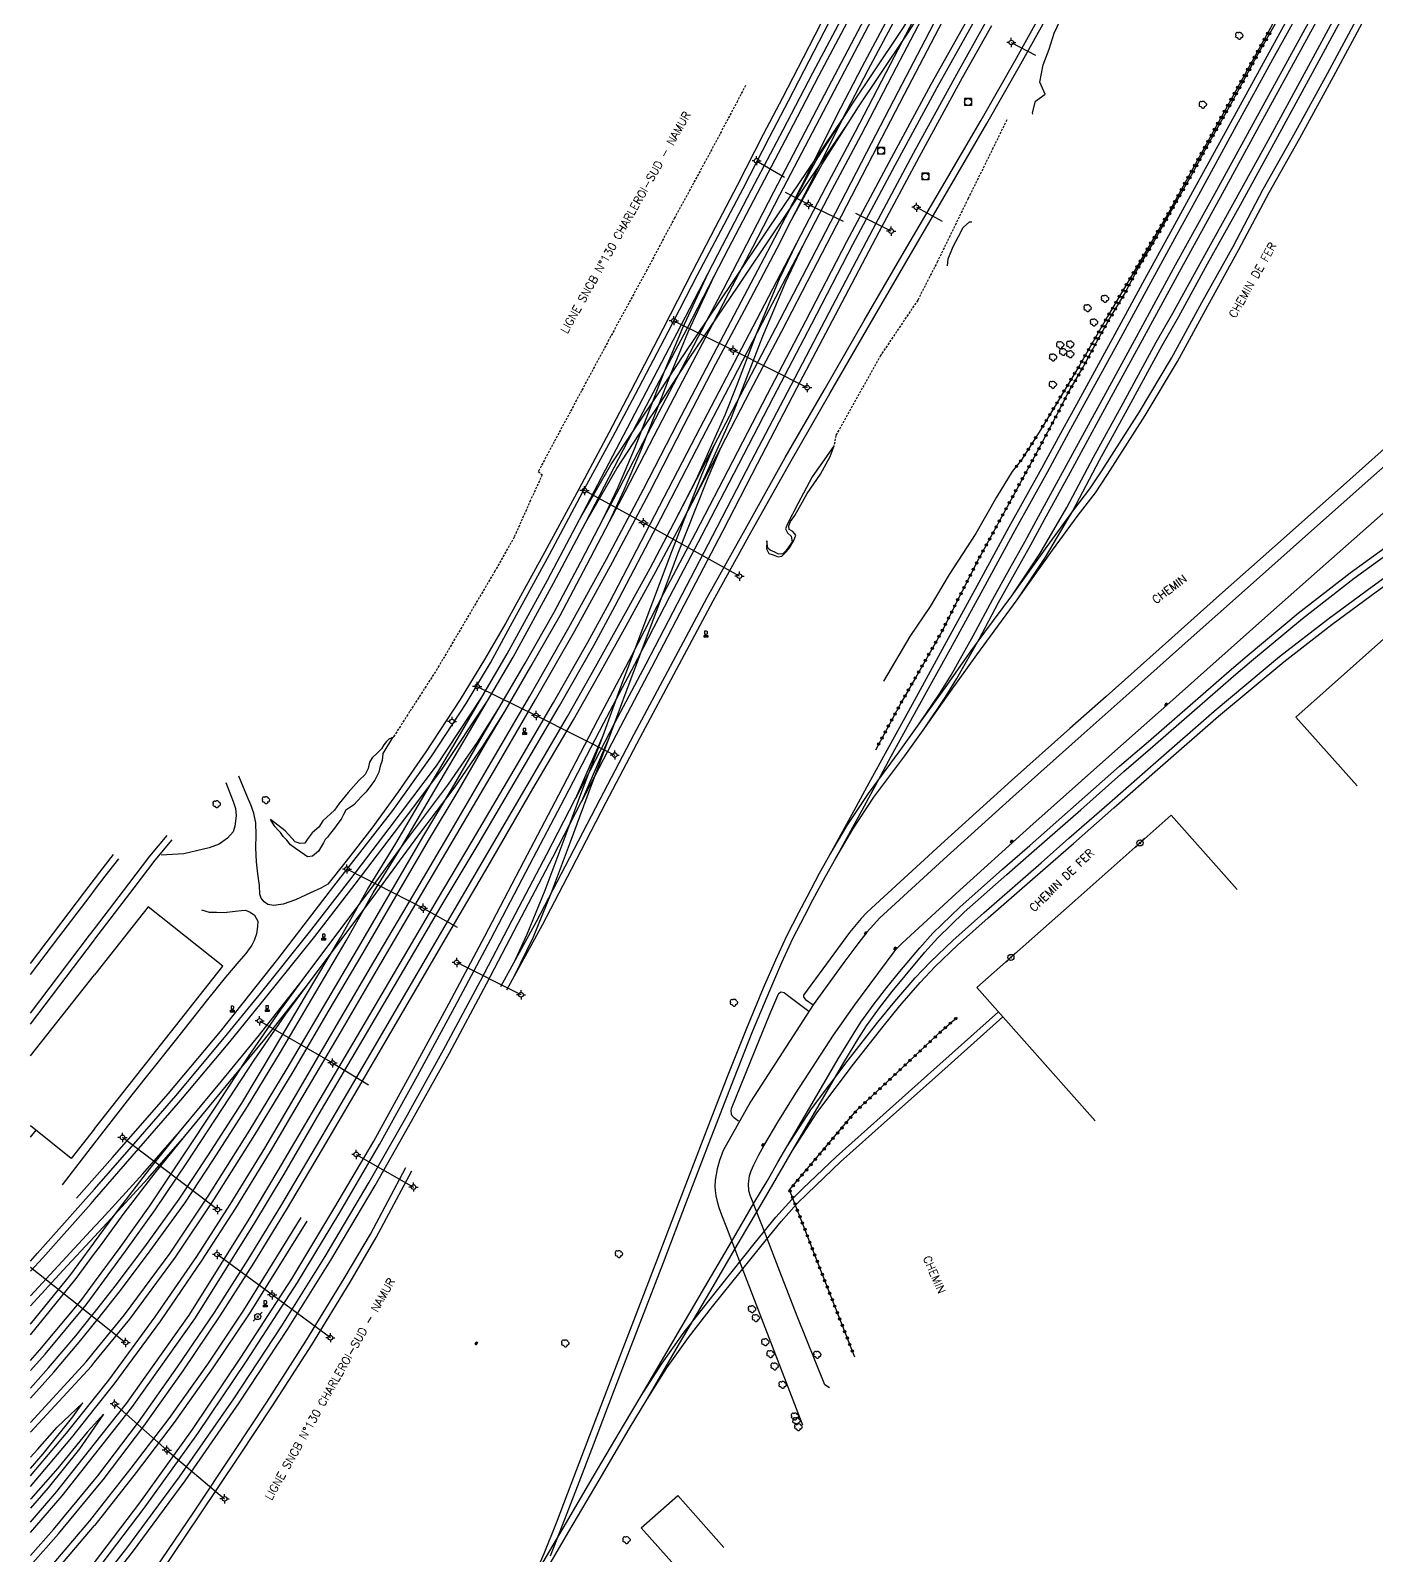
# Model space of a CAD drawing. Header units: millimetres. Extents: x 161000 to 162000, y 122000 to 123000.
# Drawn here: x 161000 to 161294.2, y 122333.6 to 122667.1 of the extents above; entities that cross this region are included whole.
import ezdxf
from ezdxf.enums import TextEntityAlignment as Align

# ---------------------------------------------------------------- set-up
doc = ezdxf.new("R2010")
doc.units = ezdxf.units.MM
doc.linetypes.add('DASHED', pattern=[0.75, 0.5, -0.25])
doc.layers.get('0').update_dxf_attribs({"linetype": 'CONTINUOUS'})
for name, color, linetype in [('W0017', 7, 'CONTINUOUS'), ('W0104', 1, 'CONTINUOUS'), ('W0112', 1, 'DASHED'), ('W0211', 2, 'CONTINUOUS'), ('W0214', 2, 'CONTINUOUS'), ('W0300', 7, 'CONTINUOUS'), ('W0323', 7, 'CONTINUOUS'), ('W0333', 7, 'CONTINUOUS'), ('W0401', 7, 'CONTINUOUS'), ('W0420', 7, 'CONTINUOUS'), ('W0438', 7, 'CONTINUOUS'), ('W0473', 7, 'CONTINUOUS'), ('W0610', 7, 'CONTINUOUS'), ('W0611', 7, 'CONTINUOUS'), ('W0700', 7, 'CONTINUOUS'), ('W0989', 7, 'CONTINUOUS')]:
    doc.layers.add(name, color=color, linetype=linetype)
doc.styles.get("Standard").update_dxf_attribs({"font": 'romans.shx', "width": 0.85})

# ---------------------------------------------------------------- blocks, each defined once
blk = doc.blocks.new('T300')
for p, q in [((-0.8, 0.51), (-0.86, 0.34)), ((-0.86, 0.34), (-0.86, 0.17)), ((-0.86, 0.17), (-0.74, 0.06)), ((-0.69, 0.63), (-0.8, 0.51)), ((-0.8, -0.06), (-0.74, 0.06)), ((-0.74, 0.06), (-0.69, 0.11)), ((-0.57, 0.69), (-0.69, 0.63)), ((-0.46, 0.69), (-0.57, 0.69)), ((-0.29, 0.63), (-0.46, 0.69)), ((-0.29, 0.63), (-0.17, 0.74)), ((-0.23, 0.57), (-0.29, 0.63)), ((-0.17, 0.74), (-0.06, 0.8)), ((-0.06, 0.8), (0.06, 0.8)), ((0.06, 0.8), (0.23, 0.74)), ((0.23, 0.74), (0.34, 0.63)), ((0.34, 0.63), (0.4, 0.51)), ((0.46, 0.46), (0.34, 0.46)), ((0.4, 0.51), (0.4, 0.46)), ((0.57, 0.4), (0.46, 0.46)), ((0.57, 0.4), (0.69, 0.29)), ((0.69, 0.29), (0.74, 0.17)), ((0.74, 0.06), (0.69, -0.17)), ((0.74, 0.17), (0.74, 0.06)), ((-0.8, -0.17), (-0.8, -0.06)), ((-0.8, -0.23), (-0.8, -0.17)), ((-0.74, -0.34), (-0.8, -0.23)), ((-0.69, -0.4), (-0.74, -0.34)), ((-0.51, -0.46), (-0.69, -0.4)), ((-0.4, -0.46), (-0.51, -0.46)), ((-0.4, -0.46), (-0.34, -0.46)), ((-0.34, -0.46), (-0.34, -0.4)), ((-0.34, -0.51), (-0.34, -0.46)), ((-0.29, -0.63), (-0.34, -0.51)), ((-0.17, -0.74), (-0.29, -0.63)), ((-0.06, -0.8), (-0.17, -0.74)), ((0.06, -0.8), (-0.06, -0.8)), ((0.17, -0.74), (0.06, -0.8)), ((0.23, -0.69), (0.17, -0.74)), ((0.29, -0.46), (0.23, -0.46)), ((0.29, -0.63), (0.23, -0.69)), ((0.46, -0.4), (0.29, -0.46)), ((0.34, -0.51), (0.29, -0.63)), ((0.34, -0.51), (0.34, -0.46)), ((0.57, -0.34), (0.46, -0.4)), ((0.63, -0.29), (0.57, -0.34)), ((0.69, -0.17), (0.63, -0.29))]:
    blk.add_line(p, q)
blk = doc.blocks.new('T401')
for p, q in [((-0.3, 0.3), (0, 0.3)), ((-0.3, -0.25), (-0.3, 0.3)), ((-0.3, 0.15), (0, 0.15)), ((-0.3, 0), (0, 0)), ((0, 0.3), (0, -0.25)), ((-0.3, -0.15), (0, -0.15)), ((-0.3, -0.25), (-0.3, -0.3)), ((-0.3, -0.3), (0, -0.3)), ((0, -0.3), (0, -0.25))]:
    blk.add_line(p, q)
blk = doc.blocks.new('T610')
for p, q in [((-0.500001, 0), (-1.000002, 0)), ((0, 0.500001), (0, 1.000002)), ((0.500001, 0), (1.000002, 0)), ((0, -0.500001), (0, -1.000002))]:
    blk.add_line(p, q)
blk.add_ellipse((0, 0), major_axis=(-0.353554, 0.353554), ratio=1, start_param=3.926990817, end_param=10.2101761242)
blk = doc.blocks.new('T438')
for p, q in [((-0.4, 0.2), (0.4, 0.2)), ((-0.4, -0.2), (-0.4, 0.2)), ((0.15, 1.1), (-0.3, 1.1)), ((-0.3, 1.1), (-0.3, 0.5)), ((-0.3, 0.5), (0.15, 0.5)), ((0.3, 0.65), (0.3, 0.95)), ((0.4, 0.2), (0.4, -0.2))]:
    blk.add_line(p, q)
at = {"flags": 128}
for points in [[(-0.4, -0.2), (0.4, 0.2)], [(0.4, -0.2), (-0.4, -0.2)]]:
    blk.add_lwpolyline(points, dxfattribs=at)
for centre, major_axis, start_param, end_param in [((0.15, 0.95), (0.106, -0.106), 0.785398, 2.356194), ((0.15, 0.65), (0.106, 0.106), 3.926991, 5.497787)]:
    blk.add_ellipse(centre, major_axis=major_axis, ratio=1, start_param=start_param, end_param=end_param)
blk = doc.blocks.new('T473')
for p, q in [((-0.166667, 0.166667), (0.166667, -0.166667)), ((-0.166667, -0.166667), (0.166667, 0.166667)), ((0.500001, 0.500001), (1.000002, 1.000002)), ((-1.000002, -1.000002), (-0.500001, -0.500001))]:
    blk.add_line(p, q)
blk.add_ellipse((0, 0), major_axis=(0.471405, 0.471405), ratio=1, start_param=5.4977871438, end_param=11.780972451)
blk = doc.blocks.new('T420')
for p, q in [((0.75, 0.75), (-0.75, 0.75)), ((-0.75, 0.75), (-0.75, -0.75)), ((0.75, 0.75), (0.75, -0.75)), ((0.75, -0.75), (-0.75, -0.75))]:
    blk.add_line(p, q)
blk.add_ellipse((0, 0), major_axis=(-0.53, 0.53), ratio=1, start_param=3.926991, end_param=10.210176)
blk = doc.blocks.new('t323o')
at = {"color": 0, "linetype": 'Continuous'}
for radius in [0.25, 0.15]:
    blk.add_circle((0, 0), radius, dxfattribs=at)

msp = doc.modelspace()

# ---------------------------------------------------------------- linework, layer by layer
at = {"layer": 'W0017'}
for points in [[(161014, 122416.2), (161017.92, 122420.64), (161030.09, 122434.6), (161041.56, 122448.17), (161054.08, 122464.01), (161066.33, 122479.95), (161079.2, 122496.52), (161087.74, 122508.48), (161095.2, 122519.94), (161100.53, 122528.77), (161104.92, 122536.86), (161113.44, 122552.52), (161120.74, 122566.18), (161127.3, 122578.24), (161132.24, 122587.54), (161139.39, 122601.15), (161145.79, 122613.6), (161150.95, 122623.38), (161155.78, 122632.52), (161161.53, 122643.7), (161165.66, 122651.68), (161170.2, 122660.4), (161175.66, 122671)], [(161173.99, 122671), (161168.87, 122661.07), (161164.39, 122652.33), (161160.18, 122644.31), (161154.49, 122633.2), (161149.64, 122623.99), (161144.64, 122614.26), (161138.25, 122601.73), (161131.18, 122588.12), (161126.42, 122579.09), (161119.86, 122566.76), (161112.46, 122553.07), (161103.82, 122537.4), (161099.26, 122529.51), (161093.95, 122520.82), (161086.45, 122509.31), (161080.37, 122500.59), (161074.61, 122492.69), (161069.01, 122485.44), (161065, 122480.38), (161063.5, 122479.54), (161061.23, 122478.52), (161057.91, 122476.99), (161055.24, 122476.01), (161053.19, 122475.73), (161051.86, 122475.95), (161051.06, 122476.53), (161050.45, 122477.32), (161050.16, 122478.26), (161050.03, 122480.14), (161049.7, 122482.7), (161049.43, 122485.27), (161049.26, 122488.32), (161049.32, 122491.1), (161049.23, 122493.83), (161048.83, 122495.94), (161048.19, 122497.77), (161047.4, 122499.44), (161045.55, 122504.02)], [(161340.18, 122611.1), (161334.92, 122606.44), (161327.59, 122600.02), (161318.61, 122591.91), (161305.58, 122580.32), (161293.01, 122569.2), (161280.02, 122557.67), (161266.03, 122545.19), (161253.03, 122533.66), (161240.85, 122522.76), (161229.65, 122512.83)], [(161235.08, 122507.75), (161242.15, 122514.03), (161248.37, 122519.58), (161257.12, 122527.34), (161271.13, 122539.8), (161283.16, 122550.44), (161293.68, 122559.79), (161304.94, 122569.79)], [(161229.65, 122512.83), (161214.7, 122499.53), (161199.55, 122485.79), (161185.61, 122472.96), (161184.34, 122471.62), (161182.79, 122469.94), (161180.83, 122467.34), (161177.8, 122463.29), (161171.08, 122454.03), (161166.69, 122447.28), (161157.4, 122432.79), (161151.4, 122422.2), (161150.6, 122419.97), (161150.12, 122418.21), (161149.65, 122415.73), (161149.59, 122414.29), (161149.68, 122413.44), (161149.84, 122412.25), (161150.09, 122411.02), (161150.49, 122409.71), (161150.76, 122408.89), (161151.07, 122408.15), (161152.12, 122405.37), (161156.22, 122394.68), (161161.75, 122380.36), (161167.73, 122364.8), (161168.75, 122362.24)], [(161174.65, 122370.31), (161173.61, 122370.93), (161167.62, 122385.98), (161163.78, 122395.72), (161160.64, 122403.91), (161157.39, 122412.23), (161157.05, 122413.36), (161156.97, 122414.89), (161157.18, 122416.64), (161157.54, 122417.73), (161158.09, 122419.02), (161158.61, 122420.1), (161159.23, 122421.2), (161160.29, 122423.22), (161163.35, 122428.38), (161167.3, 122434.71), (161175.54, 122447.39), (161180.19, 122454), (161188.77, 122465.65), (161189.2, 122466.19), (161190.57, 122467.48), (161202.33, 122478.34), (161218.43, 122492.96), (161235.08, 122507.75)], [(161042.73, 122502.65), (161044.32, 122498.52), (161044.83, 122496.94), (161044.95, 122495.44), (161044.84, 122494.16), (161044.69, 122493.11), (161044.3, 122491.89), (161043.06, 122490.48), (161041.23, 122489.18), (161039.04, 122488.37), (161033.49, 122487.07), (161028.57, 122486.77)], [(161037.4, 122474.78), (161039.05, 122474.32), (161040.69, 122474.26), (161042.36, 122474.22), (161044.71, 122474.5), (161046.14, 122474.65), (161047.03, 122474.71), (161048.03, 122474.3), (161048.94, 122473.63), (161049.68, 122472.3), (161049.65, 122471.13), (161049.39, 122469.54), (161048.9, 122468.1), (161048.39, 122467.05), (161047.1, 122465.23), (161045.53, 122463.51), (161042.59, 122460.1), (161038.69, 122455.21), (161031.63, 122446.25), (161022.15, 122434.39), (161014, 122423.84)], [(161014, 122423.84), (161006.94, 122414.7)], [(161010.05, 122411.73), (161014, 122416.2)]]:
    msp.add_lwpolyline(points, dxfattribs=at)
at = {"layer": 'W0104'}
for points in [[(161276.6, 122516.89), (161330.96, 122565.3), (161346.25, 122548.21), (161318.79, 122523.69)], [(161289.99, 122501.93), (161276.6, 122516.89)], [(161263.78, 122479.26), (161249.33, 122495.49), (161228.38, 122476.83), (161206.86, 122457.8), (161232.73, 122428.7)], [(161014, 122426.91), (161042.03, 122462.49), (161025.74, 122475.44), (161014, 122460.6)], [(161000, 122442.91), (161014, 122460.6)], [(161014, 122426.91), (161008.92, 122420.46), (161000, 122427.59)], [(161133.52, 122339.68), (161141.5, 122346.73), (161151.57, 122335.4)], [(161144.83, 122324.07), (161144.14, 122324.82), (161145.55, 122326.13), (161133.52, 122339.68)]]:
    msp.add_lwpolyline(points, dxfattribs=at)
at = {"layer": 'W0112'}
for points in [[(161156.3, 122655.04), (161154.53, 122651.63), (161147.43, 122638.25), (161140.8, 122626.12), (161134.72, 122614.67), (161126.8, 122600.12), (161120.44, 122588.25), (161114.45, 122577.1), (161110.98, 122570.62), (161111.87, 122569.93), (161109.31, 122564.35), (161105.73, 122556.31), (161101.53, 122548.86), (161096.18, 122539.84), (161088.91, 122527.5), (161082.88, 122518.13), (161079.33, 122512.58)], [(161213.41, 122647.5), (161209.14, 122638.77), (161204.94, 122630.3), (161198.28, 122616.58), (161193.94, 122608.08), (161185.83, 122596.02), (161176.06, 122578.54), (161175.66, 122576.3)]]:
    msp.add_lwpolyline(points, dxfattribs=at)
at = {"layer": 'W0211'}
for points in [[(161160.92, 122555.5), (161160.9, 122553.7), (161161.36, 122552.72), (161162.35, 122552.41), (161163.44, 122552), (161164.26, 122552.16), (161165.29, 122553.12), (161165.88, 122553.91), (161166.84, 122555.55), (161167.28, 122556.68), (161166.61, 122557.53), (161165.84, 122557.93), (161165.73, 122558.74), (161166.14, 122559.71), (161167.11, 122561.01), (161169.8, 122565.84), (161172.69, 122570.02), (161174.78, 122573.93), (161175.64, 122576.28)], [(161079.33, 122512.58), (161078.3, 122512.15), (161077.79, 122511.6), (161077.23, 122510.84), (161076.71, 122509.98), (161075.83, 122509.15), (161074.7, 122508.06), (161074.08, 122507.09), (161073.8, 122505.7), (161073.14, 122504.42), (161071.74, 122503.09), (161069.45, 122500.46), (161067.47, 122498.05), (161066.42, 122496.6), (161063.89, 122494.26), (161063.01, 122492.9), (161061.6, 122491.62), (161060.44, 122490.16), (161059.95, 122489.36), (161058.98, 122489.31), (161057.82, 122489.67), (161055.65, 122492.04), (161052.48, 122494.57)], [(161000, 122352.66), (161002.78, 122355.88), (161009.28, 122363.96), (161011.43, 122367.03)], [(161015.94, 122364.54), (161014, 122362.37)], [(161014, 122362.37), (161012.41, 122360.59), (161005.98, 122352.72), (161000.08, 122346), (161000, 122345.92)]]:
    msp.add_lwpolyline(points, dxfattribs=at)
at = {"layer": 'W0214'}
for points in [[(161219.07, 122648.75), (161219.02, 122649.04), (161219.7, 122651.63), (161221.77, 122653.13), (161220.65, 122655.79), (161221.34, 122659.53), (161222.7, 122662.94), (161223.76, 122666.49), (161225.66, 122670.49), (161225.94, 122671)], [(161200.46, 122615.6), (161200.56, 122617.13), (161201.71, 122619.81), (161202.84, 122622.01), (161203.85, 122623.95), (161205.28, 122625.19), (161205.8, 122625.24)], [(161175.66, 122576.3), (161174.49, 122574.65), (161170.87, 122569.46), (161167.71, 122563.54), (161165.46, 122559.16), (161165.05, 122558.09), (161165.48, 122557.26), (161166.31, 122556.51), (161166.48, 122555.26), (161165.7, 122554.12), (161165.02, 122553.22), (161164.47, 122552.66), (161163.54, 122552.57), (161162.68, 122552.99), (161161.72, 122553.46), (161161.18, 122553.84), (161160.92, 122555.51)], [(161214.61, 122570.6), (161211.15, 122565.02), (161206.61, 122557.06), (161200.83, 122548.1), (161196.63, 122541.13), (161192.21, 122534.57), (161186.44, 122524.83), (161186.43, 122524.81)], [(161079.13, 122512.5), (161076.99, 122509), (161076.86, 122507.44), (161076.41, 122506.18), (161076.13, 122504.87), (161075.28, 122503.15), (161074.58, 122502.24), (161073.35, 122500.61), (161072.34, 122499.61), (161071.58, 122498.67), (161070.62, 122497.72), (161069.77, 122497.2), (161068.9, 122496.61), (161068.4, 122495.61), (161067.89, 122494.64), (161067.18, 122493.64), (161066.48, 122492.69), (161065.57, 122491.55), (161064.91, 122490.69), (161064.42, 122490.2), (161064.05, 122489.45), (161062.96, 122487.64), (161061.63, 122486.53), (161060.53, 122486.37), (161059.06, 122487.44), (161057.89, 122488.22), (161056.84, 122489.03), (161056.04, 122490.01), (161055.2, 122490.83), (161054.62, 122491.72), (161054.03, 122492.31), (161053.41, 122493.05), (161052.49, 122494.56)], [(161000, 122355.14), (161001.53, 122356.81), (161005.84, 122361.71), (161011.43, 122367.03)], [(161015.94, 122364.54), (161014, 122361.73)], [(161014, 122361.73), (161010.72, 122356.96), (161003.88, 122348.46), (161000, 122343.97)]]:
    msp.add_lwpolyline(points, dxfattribs=at)
at = {"layer": 'W0323'}
for points in [[(161272.9, 122671), (161270.54, 122666.7), (161263.09, 122653.2), (161256.28, 122640.85), (161248.68, 122627.06), (161241.96, 122615.58), (161235.45, 122604.52), (161229.37, 122593.94), (161224.18, 122585.34), (161220.49, 122579.23)], [(161221.29, 122577.24), (161224.07, 122582.47), (161226.82, 122587.8), (161230.11, 122593.45), (161232.96, 122598.76), (161235.89, 122604.04), (161239.13, 122609.39), (161241.89, 122614.74), (161245.02, 122619.98), (161248.05, 122625.21), (161250.78, 122630.19), (161253.81, 122635.43), (161256.76, 122640.96), (161262.36, 122650.97), (161268.06, 122661.43), (161273.51, 122671)], [(161221.29, 122577.24), (161215.58, 122566.78), (161207.24, 122551.45), (161201.9, 122541.04), (161199.25, 122535.74), (161193.42, 122525.55), (161190.33, 122520.16), (161184.69, 122509.71)], [(161220.49, 122579.23), (161216.63, 122573.2), (161214.61, 122570.6)], [(161180.18, 122376.98), (161172.39, 122396.86), (161165.94, 122413.57), (161180.52, 122430.85), (161199.07, 122448.24), (161202.58, 122451.34)]]:
    msp.add_lwpolyline(points, dxfattribs=at)
at = {"layer": 'W0333'}
for points in [[(161300.7, 122579.89), (161286.32, 122567.06), (161272.01, 122554.32), (161259.93, 122543.59), (161246.71, 122531.76), (161235.15, 122521.46), (161227.22, 122514.42), (161214.44, 122503.07), (161199, 122489.08), (161183.84, 122475.19), (161182.71, 122474.15), (161181.57, 122472.89), (161179.06, 122469.85), (161168.97, 122456.15), (161168.94, 122455.71), (161169.42, 122455.18), (161171.08, 122454.03)], [(161170.12, 122452.57), (161165.5, 122456.06), (161164.72, 122456.62), (161164.1, 122456.78), (161163.49, 122456.47), (161163.28, 122456.03), (161161.57, 122451.94), (161158.36, 122444.04), (161153.15, 122431.31), (161153.11, 122430.82), (161153.13, 122430.21), (161153.34, 122429.84), (161153.77, 122429.43), (161154.13, 122429.18), (161154.64, 122428.77), (161154.99, 122428.58)]]:
    msp.add_lwpolyline(points, dxfattribs=at)
at = {"layer": 'W0611'}
for points in [[(161214.4, 122664.43), (161219.71, 122661.64)], [(161158.72, 122638.58), (161164.85, 122634.99)], [(161170.04, 122629.01), (161165.02, 122631.64)], [(161170.04, 122629.01), (161177.62, 122625.33)], [(161188.14, 122623.19), (161180.42, 122627.02)], [(161193.64, 122628.41), (161199.3, 122625.4)], [(161140.64, 122603.6), (161153.57, 122597.17), (161169.77, 122588.97)], [(161154.97, 122547.75), (161134.01, 122559.44), (161121.1, 122566.46)], [(161097.63, 122523.66), (161110.5, 122517.29), (161127.71, 122508.65)], [(161085.81, 122475.15), (161069.17, 122483.72)], [(161085.81, 122475.15), (161093.23, 122470.99)], [(161107.23, 122456.23), (161093.16, 122463.3)], [(161050.09, 122450.54), (161066.03, 122441.32)], [(161066.03, 122441.32), (161073.87, 122436.53)], [(161040.88, 122409.28), (161020.11, 122425.04)], [(161071.21, 122421.32), (161083.73, 122414.19)], [(161000, 122396.68), (161014, 122385.6)], [(161065.55, 122381.25), (161052.81, 122390.63), (161040.79, 122399.45)], [(161014, 122385.6), (161020.8, 122380.22)], [(161018.39, 122366.77), (161029.8, 122356.7), (161042.42, 122346.02)]]:
    msp.add_lwpolyline(points, dxfattribs=at)
at = {"layer": 'W0700'}
for points in [[(161014, 122405.56), (161015.58, 122407.27), (161024.57, 122417.05), (161032.59, 122426.29), (161041.73, 122437.36), (161050.07, 122447.48), (161059.38, 122459.32), (161066.93, 122469.45), (161074.31, 122479.26), (161081.1, 122488.54), (161083.73, 122492.05), (161091.39, 122502.25), (161097.74, 122511.49), (161102.39, 122518.9), (161108.13, 122528.72), (161114.48, 122539.88), (161120.33, 122550.9), (161125.26, 122560.41), (161128.7, 122566.88), (161135, 122579.07), (161141.32, 122591.16), (161147.75, 122603.48), (161151.45, 122610.51), (161156.61, 122620.33), (161162.51, 122631.76), (161174.45, 122654.64), (161183.06, 122671)], [(161014, 122413.73), (161022.58, 122423.55), (161031.76, 122434.15), (161042.43, 122446.91), (161050.25, 122456.5), (161060.98, 122469.91), (161069.77, 122481.27), (161078.37, 122492.58), (161088.73, 122506.32), (161098.68, 122521.29), (161104.2, 122530.76), (161113, 122546.91), (161119.98, 122560.11), (161130.47, 122580.19), (161136.3, 122591.3), (161142.23, 122602.61), (161148.12, 122614.01), (161151.29, 122620.07), (161157.61, 122632.2), (161164.52, 122645.33), (161171.03, 122657.8), (161177.84, 122670.72), (161177.99, 122671)], [(161014, 122411.49), (161023.69, 122422.59), (161032.88, 122433.19), (161043.57, 122445.97), (161051.39, 122455.57), (161062.14, 122469), (161070.94, 122480.38), (161079.55, 122491.69), (161089.93, 122505.47), (161099.93, 122520.51), (161105.49, 122530.03), (161114.3, 122546.22), (161121.29, 122559.43), (161131.77, 122579.51), (161137.6, 122590.61), (161143.53, 122601.93), (161149.43, 122613.33), (161152.59, 122619.39), (161158.92, 122631.52), (161165.83, 122644.65), (161172.34, 122657.12), (161179.15, 122670.04), (161179.64, 122671)], [(161014, 122329.7), (161014.07, 122329.79), (161025.05, 122344.29), (161036.61, 122360.32), (161047.18, 122376.14), (161058.36, 122393.36), (161067.6, 122408.66), (161076.3, 122423.47), (161084.57, 122438.51), (161092.74, 122453.58), (161100.6, 122468.37), (161109.13, 122484.71), (161116.79, 122499.27), (161125.32, 122515.65), (161132.73, 122529.76), (161139.75, 122543.32), (161146.73, 122556.64), (161154.84, 122572.22), (161162.42, 122586.89), (161170.8, 122602.92), (161179.78, 122620.26), (161188.98, 122637.59), (161198.16, 122654.59), (161207.38, 122671)], [(161014, 122355.65), (161022.17, 122365.98), (161035.91, 122385.35), (161048.83, 122406.02), (161055.42, 122417.04), (161063.63, 122431.05), (161072.73, 122446.5), (161081.55, 122461.55), (161090.23, 122476.32), (161097.84, 122489.07), (161106.96, 122504.64), (161115.61, 122519.38), (161123.13, 122532.59), (161127.83, 122541.27), (161137.82, 122560.38), (161146.84, 122577.84), (161153.55, 122590.68), (161160.04, 122603.18), (161168.79, 122619.97), (161175.23, 122632.29), (161181.62, 122644.3), (161189.3, 122659.02), (161195.55, 122671)], [(161014, 122332.13), (161023.87, 122345.16), (161035.39, 122361.16), (161045.95, 122376.95), (161057.12, 122394.14), (161066.33, 122409.41), (161075.02, 122424.2), (161083.27, 122439.21), (161091.45, 122454.28), (161099.29, 122469.05), (161107.83, 122485.4), (161115.49, 122499.95), (161124.01, 122516.33), (161131.43, 122530.44), (161138.45, 122544), (161145.43, 122557.32), (161153.53, 122572.9), (161161.12, 122587.57), (161169.49, 122603.6), (161178.47, 122620.94), (161187.68, 122638.29), (161196.87, 122655.3), (161205.69, 122671)], [(161014, 122365.7), (161018.27, 122371.09), (161028.46, 122384.96), (161037.55, 122398.18), (161044.9, 122409.59), (161052.46, 122421.95), (161058.9, 122432.87), (161067.66, 122447.86), (161076.33, 122462.69), (161084.76, 122477), (161093.2, 122491.34), (161101.9, 122506.22), (161110.42, 122520.76), (161118.99, 122535.83), (161127.22, 122550.8), (161135.28, 122566.08), (161142.84, 122580.69), (161149.84, 122594.15), (161156.65, 122607.01), (161163.21, 122619.49), (161166.31, 122625.49), (161171.37, 122635.37), (161177.51, 122647.64), (161183.13, 122658.45), (161189.81, 122671)], [(161014, 122403.39), (161016.66, 122406.27), (161025.66, 122416.07), (161033.71, 122425.34), (161042.87, 122436.43), (161051.21, 122446.56), (161060.55, 122458.42), (161068.11, 122468.56), (161075.49, 122478.38), (161082.28, 122487.66), (161084.91, 122491.17), (161092.59, 122501.39), (161098.97, 122510.68), (161103.65, 122518.14), (161109.4, 122527.98), (161115.77, 122539.17), (161121.63, 122550.21), (161126.56, 122559.72), (161130, 122566.19), (161136.31, 122578.4), (161142.62, 122590.48), (161149.05, 122602.79), (161152.75, 122609.83), (161157.92, 122619.65), (161163.81, 122631.09), (161175.75, 122653.96), (161184.72, 122671)], [(161014, 122358.02), (161020.99, 122366.86), (161034.68, 122386.16), (161047.58, 122406.78), (161054.16, 122417.79), (161062.36, 122431.79), (161071.46, 122447.25), (161080.28, 122462.3), (161088.96, 122477.07), (161096.57, 122489.82), (161105.69, 122505.38), (161114.34, 122520.12), (161121.84, 122533.3), (161126.53, 122541.96), (161136.51, 122561.06), (161145.54, 122578.51), (161152.24, 122591.36), (161158.74, 122603.87), (161167.49, 122620.65), (161173.92, 122632.98), (161180.31, 122644.99), (161187.99, 122659.71), (161193.88, 122671)], [(161014, 122368.07), (161017.1, 122371.98), (161027.26, 122385.82), (161036.33, 122399), (161043.65, 122410.37), (161051.2, 122422.71), (161057.63, 122433.62), (161066.39, 122448.61), (161075.06, 122463.43), (161083.49, 122477.75), (161091.93, 122492.09), (161100.63, 122506.96), (161109.14, 122521.5), (161117.71, 122536.55), (161125.92, 122551.49), (161133.98, 122566.76), (161141.53, 122581.37), (161148.54, 122594.84), (161155.35, 122607.7), (161161.91, 122620.17), (161165, 122626.16), (161170.06, 122636.04), (161176.2, 122648.31), (161181.83, 122659.14), (161188.14, 122671)], [(161119.2, 122499.21), (161125.15, 122512.95), (161128.84, 122522.94), (161132.15, 122531.89), (161136.02, 122542.16), (161140.16, 122553.12), (161144.18, 122563.44), (161146.75, 122569.88), (161149.54, 122576.46), (161156.09, 122589.01), (161162.93, 122602.01), (161169.67, 122615.11), (161175.96, 122627.18), (161182.84, 122640.45), (161189.77, 122653.77), (161195.54, 122664.95), (161198.72, 122671)], [(161120.54, 122498.58), (161126.51, 122512.4), (161130.22, 122522.43), (161133.53, 122531.38), (161137.39, 122541.64), (161141.53, 122552.6), (161145.55, 122562.9), (161148.11, 122569.32), (161150.87, 122575.83), (161157.39, 122588.32), (161164.23, 122601.33), (161170.98, 122614.43), (161177.27, 122626.51), (161184.15, 122639.77), (161191.08, 122653.1), (161196.85, 122664.27), (161200.38, 122671)], [(161165, 122626.16), (161171.75, 122638.6), (161177.46, 122647.62), (161179.79, 122651.16), (161184.23, 122657.79), (161190.53, 122667.24), (161192.93, 122671)], [(161166.31, 122625.49), (161173.02, 122637.85), (161178.7, 122646.82), (161181.02, 122650.34), (161185.46, 122656.97), (161191.76, 122666.44), (161194.67, 122671)], [(161195.48, 122514.6), (161201.11, 122522.5), (161206.83, 122530.57), (161209.82, 122534.61), (161215.71, 122542.61), (161223.43, 122553.4), (161228.99, 122561.1), (161232.77, 122565.99), (161235.44, 122570), (161243.68, 122582.89), (161250.7, 122594.67), (161257.34, 122606.84), (161264.16, 122619.14), (161270.74, 122631.64), (161277.48, 122643.54), (161284.81, 122656.97), (161291.6, 122669.57), (161292.36, 122671)], [(161214.52, 122543.48), (161220.65, 122552.65), (161226.52, 122562.73), (161232.39, 122573.8), (161238.84, 122585.61), (161246.07, 122598.88), (161249.7, 122605.24), (161256.02, 122616.74), (161263.18, 122629.66), (161270.52, 122642.98), (161278.93, 122658.46), (161285.71, 122671)], [(161214.52, 122543.48), (161222.24, 122554.26), (161227.81, 122561.98), (161231.57, 122566.85), (161234.21, 122570.8), (161242.43, 122583.66), (161249.42, 122595.4), (161256.05, 122607.55), (161262.86, 122619.84), (161269.45, 122632.34), (161276.19, 122644.26), (161283.52, 122657.67), (161290.3, 122670.26), (161290.7, 122671)], [(161215.22, 122660.5), (161221.08, 122671)], [(161215.71, 122542.61), (161221.89, 122551.87), (161227.81, 122562.01), (161233.69, 122573.1), (161240.13, 122584.91), (161247.35, 122598.16), (161250.98, 122604.52), (161257.31, 122616.03), (161264.47, 122628.95), (161271.81, 122642.27), (161280.23, 122657.76), (161287.39, 122671)], [(161216.51, 122659.79), (161222.76, 122671)], [(161217.37, 122555.29), (161220.36, 122560.82), (161226.01, 122571.22), (161231.7, 122581.65), (161235.46, 122588.55), (161241.76, 122600.09), (161250.3, 122615.83), (161259.29, 122632.12), (161267.76, 122647.62), (161279.4, 122668.9), (161280.55, 122671)], [(161218.67, 122554.59), (161221.66, 122560.12), (161227.31, 122570.51), (161232.99, 122580.95), (161236.75, 122587.85), (161243.06, 122599.39), (161251.59, 122615.12), (161260.58, 122631.41), (161269.05, 122646.91), (161280.7, 122668.19), (161282.22, 122671)], [(161221.05, 122571.33), (161225.65, 122579.85), (161228.69, 122585.35), (161236.59, 122599.76), (161243.59, 122612.66), (161249.28, 122623.06), (161254.07, 122631.82), (161262.36, 122646.97), (161270.3, 122661.46), (161275.55, 122671)], [(161222.35, 122570.63), (161226.94, 122579.14), (161229.98, 122584.64), (161237.88, 122599.06), (161244.88, 122611.96), (161250.57, 122622.35), (161255.36, 122631.12), (161263.65, 122646.26), (161271.59, 122660.75), (161277.23, 122671)], [(161014, 122326.21), (161021.09, 122335.27), (161032.59, 122350.8), (161044.42, 122367.86), (161054.96, 122383.84), (161064.39, 122399.01), (161074.05, 122415.28), (161082.02, 122429.3), (161090.28, 122444.2), (161098.37, 122459.3), (161105.31, 122472.53), (161112.88, 122486.97), (161119.09, 122498.99), (161119.2, 122499.21), (161127.74, 122515.68), (161134.55, 122528.57), (161142.42, 122543.74), (161150.1, 122558.43), (161157.61, 122572.96), (161166.24, 122589.52), (161175.39, 122606.96), (161184.19, 122623.7), (161193.03, 122640.22), (161202.46, 122657.48), (161208.84, 122668.91)], [(161014, 122323.83), (161022.26, 122334.38), (161033.78, 122349.94), (161045.64, 122367.04), (161056.2, 122383.04), (161065.65, 122398.24), (161075.33, 122414.54), (161083.3, 122428.58), (161091.57, 122443.49), (161099.67, 122458.61), (161106.62, 122471.85), (161114.18, 122486.29), (161120.4, 122498.32), (161120.54, 122498.58), (161129.05, 122514.99), (161135.85, 122527.88), (161143.73, 122543.06), (161151.4, 122557.75), (161158.92, 122572.28), (161167.55, 122588.84), (161176.7, 122606.27), (161185.49, 122623.01), (161194.32, 122639.52), (161203.75, 122656.77), (161210.12, 122668.18)], [(161102.81, 122458.01), (161102.81, 122458.01), (161110.61, 122472.23), (161116.98, 122484.39), (161124.56, 122499.02), (161131.95, 122513.2), (161139.88, 122528.06), (161147.94, 122543.08), (161156.2, 122557.98), (161164.99, 122573.69), (161173.48, 122588.44), (161182.26, 122603.65), (161190.56, 122617.92), (161199.19, 122632.71), (161207.81, 122647.45), (161215.22, 122660.5)], [(161104.11, 122457.33), (161104.11, 122457.33), (161111.92, 122471.55), (161118.28, 122483.71), (161125.87, 122498.34), (161133.26, 122512.51), (161141.18, 122527.36), (161149.24, 122542.38), (161157.48, 122557.27), (161166.27, 122572.96), (161174.76, 122587.71), (161183.53, 122602.91), (161191.83, 122617.18), (161200.46, 122631.96), (161209.08, 122646.71), (161216.51, 122659.79)], [(161119.98, 122560.11), (161126.89, 122572.09), (161131.72, 122579.47), (161137.47, 122588.06), (161142.78, 122596.16), (161153.47, 122611.97), (161161.54, 122624.05), (161167.92, 122633.52), (161177.51, 122647.64)], [(161121.29, 122559.43), (161128.14, 122571.32), (161132.95, 122578.66), (161138.7, 122587.25), (161144.01, 122595.34), (161154.69, 122611.15), (161162.76, 122623.23), (161169.14, 122632.69), (161178.7, 122646.82)], [(161014, 122350.2), (161014.73, 122351.09), (161023.59, 122362.8), (161032.16, 122374.87), (161040.22, 122386.8), (161047.56, 122398.34), (161054.73, 122410), (161062.54, 122423.19), (161069.4, 122434.86), (161077.47, 122448.71), (161082.28, 122456.94), (161090.65, 122471.3), (161098.74, 122485.13), (161108.57, 122501.97), (161117.39, 122517.07), (161123.54, 122527.94), (161128.89, 122537.59), (161135.42, 122549.49), (161140.62, 122559.32), (161145.56, 122568.96), (161151.86, 122583.02), (161154.37, 122589.46), (161158.72, 122600.74), (161163.76, 122612.73), (161167.49, 122620.65)], [(161014, 122347.89), (161015.88, 122350.17), (161024.78, 122361.93), (161033.37, 122374.03), (161041.45, 122386), (161048.81, 122397.56), (161055.99, 122409.24), (161063.81, 122422.44), (161070.67, 122434.11), (161078.74, 122447.96), (161083.55, 122456.2), (161091.93, 122470.55), (161100.01, 122484.38), (161109.84, 122501.23), (161118.67, 122516.34), (161124.83, 122527.22), (161130.18, 122536.88), (161136.72, 122548.79), (161141.93, 122558.64), (161146.89, 122568.32), (161153.22, 122582.45), (161155.74, 122588.93), (161160.08, 122600.19), (161165.1, 122612.13), (161168.79, 122619.97)], [(161220.89, 122485.09), (161227, 122490.44), (161235.84, 122498.21), (161245.96, 122507.08), (161258.76, 122518.24), (161273.02, 122530.16), (161283.56, 122538.36), (161292.17, 122544.71), (161303.48, 122552.93), (161315.67, 122561.59), (161329.23, 122571.2), (161339.62, 122578.32), (161349.49, 122584.94), (161362.7, 122593.76), (161374.63, 122601.62), (161388.21, 122610.67), (161400.6, 122620.4)], [(161221.86, 122483.98), (161227.97, 122489.33), (161236.81, 122497.11), (161246.93, 122505.97), (161259.71, 122517.12), (161273.94, 122529.01), (161284.45, 122537.18), (161293.04, 122543.53), (161304.34, 122551.74), (161316.52, 122560.38), (161330.07, 122569.99), (161340.45, 122577.1), (161350.31, 122583.72), (161363.51, 122592.53), (161375.45, 122600.39), (161389.08, 122609.48), (161401.58, 122619.3)], [(161125.26, 122560.41), (161128.46, 122567.21), (161132.07, 122575.72), (161135.45, 122584.42), (161138.52, 122592.32), (161142.49, 122601.92), (161148.12, 122614.01)], [(161126.56, 122559.72), (161129.8, 122566.61), (161133.44, 122575.16), (161136.83, 122583.89), (161139.89, 122591.78), (161143.83, 122601.33), (161149.43, 122613.33)], [(161140.62, 122559.32), (161149.54, 122576.46)], [(161141.93, 122558.64), (161150.87, 122575.83)], [(161111, 122331.09), (161112.3, 122334.09), (161114.95, 122340.8), (161118.18, 122349.22), (161121.69, 122358.38), (161124.75, 122366.42), (161128.46, 122376.13), (161132.24, 122385.97), (161136.99, 122398.26), (161142.04, 122411.47), (161147.07, 122424.6), (161152.36, 122438.33), (161156.56, 122448.94), (161160.23, 122457.75), (161162.92, 122463.86), (161165.32, 122469.15), (161167.94, 122474.24), (161169.74, 122477.66), (161172.49, 122482.8), (161174.74, 122486.85), (161180.04, 122496.49), (161183.34, 122502.55), (161186.88, 122509.08), (161192.78, 122519.8), (161199.78, 122532.59), (161206.92, 122545.63), (161213.94, 122558.54), (161221.05, 122571.33)], [(161113.66, 122333.53), (161116.32, 122340.26), (161119.55, 122348.69), (161123.06, 122357.86), (161126.13, 122365.89), (161129.83, 122375.6), (161133.62, 122385.45), (161138.36, 122397.73), (161143.41, 122410.94), (161148.45, 122424.07), (161153.73, 122437.79), (161157.92, 122448.38), (161161.58, 122457.17), (161164.26, 122463.26), (161166.64, 122468.51), (161169.25, 122473.56), (161171.04, 122476.97), (161173.79, 122482.09), (161176.03, 122486.13), (161181.33, 122495.79), (161184.63, 122501.84), (161188.17, 122508.38), (161194.07, 122519.1), (161201.08, 122531.88), (161208.21, 122544.93), (161215.23, 122557.83), (161222.35, 122570.63)], [(161218.42, 122488.89), (161228.58, 122497.8), (161238.04, 122506.18), (161244.35, 122511.63), (161253.46, 122519.58), (161262.01, 122526.99), (161265.97, 122530.36), (161277.11, 122539.64), (161288.47, 122548.47), (161300.35, 122557.08)], [(161176.03, 122486.13), (161179.77, 122492.47), (161184.37, 122499.4), (161191.1, 122508.49), (161195.48, 122514.6), (161199.93, 122521.2), (161202.51, 122525.38), (161207.35, 122534), (161211.62, 122542), (161215.39, 122548.74), (161218.67, 122554.59)], [(161194.29, 122515.46), (161198.69, 122522), (161201.24, 122526.13), (161206.05, 122534.71), (161210.33, 122542.71), (161214.11, 122549.46), (161217.37, 122555.29)], [(161219.39, 122487.78), (161229.56, 122496.7), (161239.01, 122505.07), (161245.32, 122510.51), (161254.43, 122518.47), (161262.97, 122525.87), (161266.92, 122529.23), (161278.03, 122538.5), (161289.35, 122547.29), (161301.2, 122555.88)], [(161174.74, 122486.85), (161178.52, 122493.25), (161183.16, 122500.24), (161189.91, 122509.35), (161194.29, 122515.46), (161199.92, 122523.35), (161205.64, 122531.44), (161208.63, 122535.49), (161214.52, 122543.48)], [(161014, 122386.75), (161018.53, 122392.49), (161025, 122401.09), (161032.49, 122411.53), (161038.77, 122421.02), (161046.21, 122432.54), (161053.35, 122444.46), (161060.13, 122455.96), (161067.73, 122468.75), (161073.67, 122479.26), (161079.85, 122489.31), (161086.17, 122500.09), (161093.47, 122512.43), (161098.68, 122521.29)], [(161014, 122384.4), (161014.73, 122385.3), (161019.7, 122391.59), (161026.18, 122400.22), (161033.7, 122410.7), (161040.01, 122420.21), (161047.46, 122431.77), (161054.62, 122443.71), (161061.4, 122455.21), (161069.01, 122468.01), (161074.93, 122478.51), (161081.11, 122488.55), (161087.43, 122499.35), (161094.74, 122511.68), (161099.93, 122520.51)], [(161014, 122378.21), (161020.52, 122386.24), (161030.51, 122399.73), (161038.81, 122412.21), (161047.79, 122426.4), (161056.11, 122440.12), (161064.02, 122453.58), (161071.46, 122466.17), (161077.79, 122477.09), (161085.76, 122490.69), (161092.22, 122501.51), (161098.22, 122511.8), (161102.39, 122518.9)], [(161014, 122375.88), (161021.68, 122385.34), (161031.72, 122398.88), (161040.05, 122411.41), (161049.04, 122425.63), (161057.38, 122439.37), (161065.29, 122452.83), (161072.73, 122465.43), (161079.07, 122476.35), (161087.03, 122489.94), (161093.49, 122500.76), (161099.49, 122511.06), (161103.65, 122518.14)], [(161105.63, 122460.1), (161109.94, 122468.87), (161113.9, 122478.57), (161118.02, 122489.69), (161121.7, 122499.54), (161126.51, 122512.4)], [(161106.05, 122463.92), (161108.58, 122469.46), (161112.52, 122479.11), (161116.64, 122490.2), (161120.33, 122500.06), (161125.15, 122512.95)], [(161014, 122470.68), (161021.48, 122480.52), (161026.09, 122486.55), (161029.86, 122491.05)], [(161014, 122468.25), (161014.09, 122468.37), (161022.65, 122479.62), (161027.24, 122485.63), (161030.99, 122490.11)], [(161014, 122481.51), (161015.17, 122483.04), (161018.14, 122486.88)], [(161134.77, 122367.8), (161141.68, 122379.6), (161148.7, 122391.56), (161154.48, 122401.45), (161159.39, 122409.9), (161162.27, 122414.77), (161164.66, 122418.87), (161166.59, 122422.17), (161174.17, 122435.19), (161177.82, 122441.44), (161181.09, 122446.81), (161182.74, 122449.42), (161185.6, 122453.38), (161188.35, 122456.93), (161191.17, 122460.4), (161195.5, 122465.55), (161198.33, 122468.68), (161204.12, 122474.31), (161213.42, 122482.56), (161219.39, 122487.78)], [(161165.36, 122422.97), (161172.9, 122435.93), (161176.56, 122442.19), (161179.84, 122447.58), (161181.52, 122450.24), (161184.42, 122454.26), (161187.2, 122457.84), (161190.04, 122461.34), (161194.39, 122466.52), (161197.27, 122469.7), (161203.11, 122475.39), (161212.45, 122483.66), (161218.42, 122488.89)], [(161014, 122479.08), (161016.33, 122482.14), (161019.31, 122485.98)], [(161133.51, 122368.57), (161140.41, 122380.35), (161147.43, 122392.3), (161153.21, 122402.19), (161158.12, 122410.65), (161161, 122415.51), (161163.39, 122419.62), (161165.36, 122422.97), (161170.71, 122431.27), (161178.7, 122441.92), (161185.24, 122450.23), (161188.9, 122454.78), (161193.38, 122459.92), (161196.73, 122463.46), (161201.6, 122468.12), (161208.38, 122474.15), (161220.89, 122485.09)], [(161166.59, 122422.17), (161171.92, 122430.43), (161179.87, 122441.03), (161186.39, 122449.31), (161190.03, 122453.83), (161194.47, 122458.93), (161197.78, 122462.42), (161202.6, 122467.04), (161209.35, 122473.05), (161221.86, 122483.98)], [(161000, 122463.1), (161005.04, 122469.73), (161011.86, 122478.7), (161014, 122481.51)], [(161000, 122460.67), (161006.21, 122468.84), (161013.03, 122477.81), (161014, 122479.08)], [(161000, 122452.21), (161012.92, 122469.26), (161014, 122470.68)], [(161000, 122449.77), (161014, 122468.25)], [(161014, 122393.42), (161019.6, 122401), (161026.06, 122410.06), (161032.96, 122420.33), (161040.74, 122432.13), (161047.65, 122442.73), (161054.64, 122452.83), (161059.38, 122459.32)], [(161014, 122390.95), (161020.79, 122400.14), (161027.27, 122409.22), (161034.19, 122419.52), (161041.97, 122431.33), (161048.87, 122441.91), (161055.84, 122451.98), (161060.55, 122458.42)], [(161108.64, 122326.33), (161111.3, 122330.91), (161116.41, 122339.64), (161123.01, 122350.87), (161129.62, 122362.07), (161133.51, 122368.57), (161137.9, 122375.49), (161142.64, 122382.17), (161147.96, 122388.98), (161158.49, 122402.15), (161162.95, 122407.62), (161166.4, 122411.45), (161168.79, 122413.86), (161176.08, 122420.78), (161186.37, 122429.96), (161196.11, 122438.63), (161211.58, 122452.49)], [(161109.94, 122325.62), (161112.58, 122330.17), (161117.68, 122338.9), (161124.27, 122350.12), (161130.89, 122361.31), (161134.77, 122367.8), (161139.12, 122374.67), (161143.82, 122381.29), (161149.11, 122388.07), (161159.64, 122401.23), (161164.07, 122406.67), (161167.47, 122410.44), (161169.82, 122412.8), (161177.07, 122419.7), (161187.35, 122428.86), (161197.09, 122437.53), (161212.57, 122451.38)], [(161000, 122427.47), (161000.06, 122427.54)], [(161000, 122425.11), (161001.21, 122426.62)], [(161014, 122402.12), (161019.33, 122409.35), (161026.12, 122418.2), (161032.59, 122426.29)], [(161014, 122399.65), (161015.05, 122401.06), (161020.51, 122408.47), (161027.28, 122417.29), (161033.71, 122425.34)], [(161014, 122311.22), (161015.38, 122313.02), (161021.12, 122321.62), (161027.27, 122330.68), (161035.68, 122343.12), (161044.4, 122356.17), (161051.66, 122367.14), (161060.22, 122380.51), (161068.6, 122394.19), (161074.29, 122403.91), (161082.05, 122418.44)], [(161014, 122308.8), (161016.58, 122312.17), (161022.34, 122320.8), (161028.49, 122329.85), (161036.9, 122342.3), (161045.62, 122355.36), (161052.89, 122366.33), (161061.47, 122379.73), (161069.86, 122393.43), (161075.56, 122403.18), (161083.35, 122417.76)], [(161000, 122397.99), (161001.56, 122399.72), (161012.13, 122411.59), (161014, 122413.73)], [(161000, 122395.79), (161002.66, 122398.74), (161013.24, 122410.62), (161014, 122411.49)], [(161014, 122342.53), (161022.02, 122352.72), (161030.31, 122363.58), (161038.73, 122375.49), (161046.65, 122387.28), (161059.2, 122407.5)], [(161014, 122340.16), (161014.12, 122340.3), (161023.18, 122351.82), (161031.49, 122362.71), (161039.94, 122374.65), (161047.89, 122386.48), (161060.45, 122406.72)], [(161000, 122390.38), (161006.02, 122396.94), (161014, 122405.56)], [(161000, 122388.21), (161007.1, 122395.94), (161014, 122403.39)], [(161000, 122384.23), (161008.79, 122395.1), (161013.86, 122401.93), (161014, 122402.12)], [(161000, 122381.89), (161009.95, 122394.2), (161014, 122399.65)], [(161000, 122376.28), (161002.06, 122378.59), (161010.98, 122389.33), (161014, 122393.42)], [(161000, 122374.07), (161003.17, 122377.63), (161012.14, 122388.43), (161014, 122390.95)], [(161000, 122370.23), (161003.95, 122374.65), (161009.88, 122381.66), (161013.58, 122386.22), (161014, 122386.75)], [(161000, 122368.02), (161005.07, 122373.69), (161011.01, 122380.72), (161014, 122384.4)], [(161000, 122362.74), (161012.2, 122376), (161014, 122378.21)], [(161000, 122360.57), (161013.32, 122375.03), (161014, 122375.88)], [(161000, 122351.03), (161007.9, 122360.37), (161014, 122368.07)], [(161000, 122348.75), (161009.04, 122359.44), (161014, 122365.7)], [(161000, 122340.89), (161005.77, 122347.6), (161014, 122358.02)], [(161000, 122338.63), (161006.9, 122346.66), (161014, 122355.65)], [(161000, 122333.64), (161005.01, 122339.32), (161014, 122350.2)], [(161000, 122331.42), (161006.13, 122338.37), (161014, 122347.89)], [(161000, 122326.23), (161003.03, 122329.56), (161012.98, 122341.23), (161014, 122342.53)], [(161000, 122324.05), (161004.13, 122328.58), (161014, 122340.16)]]:
    msp.add_lwpolyline(points, dxfattribs=at)

# ---------------------------------------------------------------- block references
at = {"layer": 'W0300'}
for p in [(161264.27, 122665.89), (161256.3, 122650.83), (161231.12, 122606.34), (161234.92, 122608.38), (161232.52, 122603.21), (161225.12, 122598.28), (161225.77, 122596.76), (161227.3, 122596.26), (161227.32, 122598.4), (161223.57, 122595.57), (161223.51, 122589.6), (161040.75, 122497.88), (161051.51, 122498.77), (161153.81, 122454.5), (161128.66, 122399.53), (161157.77, 122387.47), (161158.6, 122385.53), (161116.94, 122380.02), (161160.66, 122380.26), (161161.8, 122377.66), (161172.03, 122377.52), (161162.7, 122374.98), (161164.45, 122370.94), (161167.15, 122364.04), (161167.47, 122363.04), (161167.89, 122361.7), (161130.32, 122337.01)]:
    msp.add_blockref('T300', p, dxfattribs=at)
at = {"layer": 'W0323'}
for p, rotation in [((161270.4, 122666.44), 241.0853807771763), ((161270.87, 122666.36), 60.32865169730628), ((161268.95, 122663.82), 241.0853807771763), ((161269.38, 122663.75), 60.32865169730628), ((161269.68, 122665.13), 241.0853807771763), ((161270.12, 122665.06), 60.32865169730628), ((161266.77, 122659.88), 241.0853807771763), ((161267.18, 122659.83), 61.41988523061307), ((161267.5, 122661.19), 241.0853807771763), ((161267.9, 122661.14), 61.41988523061307), ((161268.23, 122662.5), 241.0853807771763), ((161268.64, 122662.45), 60.32865169730628), ((161265.32, 122657.25), 241.0853807771763), ((161265.75, 122657.19), 61.41988523061307), ((161266.05, 122658.56), 241.0853807771763), ((161266.47, 122658.51), 61.41988523061307), ((161263.15, 122653.31), 241.0853807771763), ((161263.6, 122653.24), 61.41988523061307), ((161263.87, 122654.63), 241.0853807771763), ((161264.31, 122654.56), 61.41988523061307), ((161264.6, 122655.94), 241.0853807771763), ((161265.03, 122655.87), 61.41988523061307), ((161261.7, 122650.69), 241.1415068023119), ((161262.16, 122650.61), 60.75674974236917), ((161262.42, 122652), 241.1415068023119), ((161262.88, 122651.92), 61.41988523061307), ((161259.53, 122646.74), 241.1415068023119), ((161259.96, 122646.68), 60.75674974236917), ((161260.25, 122648.06), 241.1415068023119), ((161260.69, 122647.99), 60.75674974236917), ((161260.98, 122649.37), 241.1415068023119), ((161261.42, 122649.3), 60.75674974236917), ((161258.08, 122644.12), 241.1415068023119), ((161258.49, 122644.06), 60.75674974236917), ((161258.8, 122645.43), 241.1415068023119), ((161259.23, 122645.37), 60.75674974236917), ((161255.91, 122640.18), 241.1196820605452), ((161256.31, 122640.13), 61.9748484888777), ((161256.63, 122641.49), 241.1415068023119), ((161257.03, 122641.45), 60.75674974236917), ((161257.36, 122642.8), 241.1415068023119), ((161257.76, 122642.75), 60.75674974236917), ((161253.73, 122636.24), 241.1196820605452), ((161254.46, 122637.55), 241.1196820605452), ((161254.9, 122637.48), 61.9748484888777), ((161255.18, 122638.86), 241.1196820605452), ((161255.61, 122638.8), 61.9748484888777), ((161252.29, 122633.61), 241.1196820605452), ((161252.72, 122633.54), 59.95083172452198), ((161253.01, 122634.92), 241.1196820605452), ((161253.47, 122634.84), 59.95083172452198), ((161254.2, 122636.15), 61.9748484888777), ((161250.11, 122629.67), 241.1196820605452), ((161250.48, 122629.64), 61.28415373947102), ((161250.84, 122630.98), 241.1196820605452), ((161251.22, 122630.95), 59.95083172452198), ((161251.56, 122632.29), 241.1196820605452), ((161251.97, 122632.25), 59.95083172452198), ((161248.66, 122627.04), 239.693649042486), ((161249.04, 122627.01), 61.28415373947102), ((161249.39, 122628.35), 241.1196820605452), ((161249.76, 122628.33), 61.28415373947102), ((161246.39, 122623.16), 239.693649042486), ((161246.83, 122623.09), 59.92580244292679), ((161247.15, 122624.45), 239.693649042486), ((161247.58, 122624.39), 59.92580244292679), ((161247.91, 122625.75), 239.693649042486), ((161248.32, 122625.69), 61.28415373947102), ((161244.88, 122620.57), 239.693649042486), ((161245.32, 122620.5), 59.92580244292679), ((161245.64, 122621.86), 239.693649042486), ((161246.07, 122621.79), 59.92580244292679), ((161242.61, 122616.68), 239.693649042486), ((161243.02, 122616.63), 59.10542374826677), ((161243.36, 122617.98), 239.693649042486), ((161243.79, 122617.92), 59.10542374826677), ((161244.12, 122619.27), 239.693649042486), ((161244.56, 122619.2), 59.10542374826677), ((161241.09, 122614.09), 239.502538077858), ((161241.52, 122614.03), 62.70724686386614), ((161241.85, 122615.39), 239.502538077858), ((161242.25, 122615.34), 59.10542374826677), ((161238.8, 122610.22), 239.502538077858), ((161239.46, 122610.03), 62.70724686386614), ((161239.57, 122611.51), 239.502538077858), ((161240.15, 122611.37), 62.70724686386614), ((161240.33, 122612.8), 239.502538077858), ((161240.83, 122612.7), 62.70724686386614), ((161236.52, 122606.34), 239.502538077858), ((161237.28, 122607.63), 239.502538077858), ((161237.95, 122607.44), 58.85219538992658), ((161238.04, 122608.92), 239.502538077858), ((161238.73, 122608.72), 58.85219538992658), ((161235.01, 122603.75), 240.1305033596296), ((161235.64, 122603.58), 60.89381626585348), ((161235.76, 122605.05), 239.502538077858), ((161236.4, 122604.87), 58.85219538992658), ((161237.17, 122606.16), 58.85219538992658), ((161232.77, 122599.85), 240.1305033596296), ((161233.45, 122599.65), 60.89381626585348), ((161233.51, 122601.15), 240.1305033596296), ((161234.18, 122600.96), 60.89381626585348), ((161234.26, 122602.45), 240.1305033596296), ((161234.91, 122602.27), 60.89381626585348), ((161231.27, 122597.25), 240.1305033596296), ((161232.02, 122598.55), 240.1305033596296), ((161232.02, 122597.01), 61.83069476731031), ((161232.73, 122598.33), 61.83069476731031), ((161229.02, 122593.35), 238.8963285072069), ((161229.78, 122594.64), 240.1305033596296), ((161229.88, 122593.05), 59.78388978315927), ((161230.52, 122595.95), 240.1305033596296), ((161230.6, 122594.37), 61.83069476731031), ((161231.31, 122595.69), 61.83069476731031), ((161227.47, 122590.78), 238.8963285072069), ((161228.24, 122592.07), 238.8963285072069), ((161228.37, 122590.46), 59.78388978315927), ((161229.13, 122591.76), 59.78388978315927), ((161225.14, 122586.93), 238.8963285072069), ((161225.92, 122588.21), 238.8963285072069), ((161226.17, 122586.54), 62.74261221863944), ((161226.69, 122589.5), 238.8963285072069), ((161226.86, 122587.87), 59.78388978315927), ((161227.62, 122589.16), 59.78388978315927), ((161222.82, 122583.08), 238.8381412932724), ((161223.59, 122584.36), 238.8381412932724), ((161224.37, 122585.65), 238.8963285072069), ((161224.8, 122583.87), 62.74261221863944), ((161225.48, 122585.2), 62.74261221863944), ((161221.26, 122580.51), 238.8381412932724), ((161222.04, 122581.79), 238.8381412932724), ((161222.7, 122579.89), 61.94629483287291), ((161223.4, 122581.21), 61.94629483287291), ((161224.11, 122582.54), 62.74261221863944), ((161218.9, 122576.74), 237.3618867551255), ((161219.71, 122578.01), 237.3618867551255), ((161221.13, 122576.96), 241.3619153386701), ((161221.99, 122578.56), 61.94629483287291), ((161216.45, 122572.97), 232.1785137931123), ((161217.28, 122574.22), 237.3618867551255), ((161218.09, 122575.48), 237.3618867551255), ((161218.98, 122573.01), 241.3619153386701), ((161219.7, 122574.33), 241.3619153386701), ((161220.42, 122575.64), 241.3619153386701), ((161215.53, 122571.78), 232.1785137931123), ((161217.54, 122570.38), 241.3619153386701), ((161218.26, 122571.69), 241.3619153386701), ((161215.38, 122566.43), 241.4783867756672), ((161216.1, 122567.74), 241.3619153386701), ((161216.82, 122569.06), 241.3619153386701), ((161213.95, 122563.79), 241.4783867756672), ((161214.67, 122565.11), 241.4783867756672), ((161211.8, 122559.84), 241.4783867756672), ((161212.52, 122561.16), 241.4783867756672), ((161213.24, 122562.47), 241.4783867756672), ((161210.37, 122557.2), 241.4783867756672), ((161211.09, 122558.52), 241.4783867756672), ((161208.22, 122553.25), 241.4783867756672), ((161208.94, 122554.57), 241.4783867756672), ((161209.65, 122555.88), 241.4783867756672), ((161206.81, 122550.6), 242.8108841787974), ((161207.51, 122551.93), 241.4783867756672), ((161204.75, 122546.6), 242.8108841787974), ((161205.44, 122547.93), 242.8108841787974), ((161206.12, 122549.27), 242.8108841787974), ((161203.38, 122543.93), 242.8108841787974), ((161204.07, 122545.27), 242.8108841787974), ((161201.34, 122539.92), 243.4911380879905), ((161202.01, 122541.26), 242.8108841787974), ((161202.7, 122542.6), 242.8108841787974), ((161200, 122537.24), 243.4911380879905), ((161200.67, 122538.58), 243.4911380879905), ((161197.85, 122533.29), 240.2309011192057), ((161198.59, 122534.59), 240.2309011192057), ((161199.33, 122535.89), 243.4911380879905), ((161196.36, 122530.68), 240.2309011192057), ((161197.11, 122531.98), 240.2309011192057), ((161194.13, 122526.78), 240.2309011192057), ((161194.87, 122528.08), 240.2309011192057), ((161195.62, 122529.38), 240.2309011192057), ((161191.89, 122522.87), 240.0893096055296), ((161192.63, 122524.17), 240.0893096055296), ((161193.38, 122525.47), 240.0893096055296), ((161190.39, 122520.27), 240.0893096055296), ((161191.14, 122521.57), 240.0893096055296), ((161188.25, 122516.31), 241.6668820512168), ((161188.96, 122517.63), 241.6668820512168), ((161189.67, 122518.95), 241.6668820512168), ((161186.83, 122513.67), 241.6668820512168), ((161187.54, 122514.99), 241.6668820512168), ((161185.4, 122511.03), 241.6668820512168), ((161186.11, 122512.35), 241.6668820512168), ((161201.09, 122450.02), 41.41935240159052), ((161202.22, 122451.02), 41.41935240159052), ((161197.76, 122447.01), 43.15249250488349), ((161198.85, 122448.03), 43.15249250488349), ((161199.97, 122449.03), 41.41935240159052), ((161193.38, 122442.9), 43.15249250488349), ((161194.47, 122443.93), 43.15249250488349), ((161195.57, 122444.96), 43.15249250488349), ((161196.66, 122445.98), 43.15249250488349), ((161190.1, 122439.83), 43.15249250488349), ((161191.19, 122440.85), 43.15249250488349), ((161192.28, 122441.88), 43.15249250488349), ((161186.81, 122436.75), 43.15249250488349), ((161187.91, 122437.77), 43.15249250488349), ((161189, 122438.8), 43.15249250488349), ((161183.53, 122433.67), 43.15249250488349), ((161184.62, 122434.7), 43.15249250488349), ((161185.72, 122435.72), 43.15249250488349), ((161180.28, 122430.56), 49.84381886898405), ((161181.34, 122431.62), 43.15249250488349), ((161182.43, 122432.64), 43.15249250488349), ((161177.38, 122427.12), 49.84381886898405), ((161178.34, 122428.27), 49.84381886898405), ((161179.31, 122429.42), 49.84381886898405), ((161174.47, 122423.68), 49.84381886898405), ((161175.44, 122424.83), 49.84381886898405), ((161176.41, 122425.98), 49.84381886898405), ((161171.57, 122420.24), 49.84381886898405), ((161172.54, 122421.39), 49.84381886898405), ((161173.51, 122422.54), 49.84381886898405), ((161168.67, 122416.8), 49.84381886898405), ((161169.64, 122417.95), 49.84381886898405), ((161170.61, 122419.1), 49.84381886898405), ((161166.03, 122413.32), 111.1140024409195), ((161166.74, 122414.51), 49.84381886898405), ((161167.7, 122415.66), 49.84381886898405), ((161166.57, 122411.92), 111.1140024409195), ((161167.11, 122410.52), 111.1140024409195), ((161167.65, 122409.12), 111.1140024409195), ((161168.19, 122407.72), 111.1140024409195), ((161168.73, 122406.32), 111.1140024409195), ((161169.27, 122404.93), 111.1140024409195), ((161169.81, 122403.53), 111.1140024409195), ((161170.36, 122402.13), 111.1140024409195), ((161170.9, 122400.73), 111.1140024409195), ((161171.44, 122399.33), 111.1140024409195), ((161171.98, 122397.93), 111.1140024409195), ((161172.52, 122396.53), 111.3888464883962), ((161173.07, 122395.13), 111.3888464883962), ((161173.61, 122393.74), 111.3888464883962), ((161174.16, 122392.34), 111.3888464883962), ((161174.71, 122390.94), 111.3888464883962), ((161175.25, 122389.55), 111.3888464883962), ((161175.8, 122388.15), 111.3888464883962), ((161176.35, 122386.75), 111.3888464883962), ((161176.89, 122385.36), 111.3888464883962), ((161177.44, 122383.96), 111.3888464883962), ((161177.99, 122382.56), 111.3888464883962), ((161178.54, 122381.17), 111.3888464883962), ((161179.08, 122379.77), 111.3888464883962), ((161179.63, 122378.37), 111.3888464883962)]:
    msp.add_blockref('t323o', p, dxfattribs=dict(at, rotation=rotation))
at = {"layer": 'W0401'}
for p, rotation in [((161248.34, 122519.65), 331.5264610673072), ((161214.58, 122489.7), 330.8289416586979), ((161182.7, 122469.65), 331.347353016702), ((161189.11, 122466.31), 331.347353016702), ((161160.26, 122423.34), 331.8848462156996), ((161097.59, 122379.98), 336.254107982473)]:
    msp.add_blockref('T401', p, dxfattribs=dict(at, rotation=rotation))
at = {"layer": 'W0420'}
for p in [(161204.93, 122651.4), (161185.91, 122640.73), (161195.61, 122635.12)]:
    msp.add_blockref('T420', p, dxfattribs=at)
at = {"layer": 'W0438'}
for p in [(161147.65, 122534.6), (161108.01, 122513.37), (161064.1, 122468.4), (161044.15, 122452.63), (161051.76, 122452.74), (161051.34, 122388.18)]:
    msp.add_blockref('T438', p, dxfattribs=at)
at = {"layer": 'W0473'}
for p in [(161242.53, 122489.44), (161214.3, 122464.39), (161049.67, 122385.87)]:
    msp.add_blockref('T473', p, dxfattribs=at)
at = {"layer": 'W0610'}
for p in [(161214.4, 122664.43), (161158.72, 122638.58), (161170.04, 122629.01), (161193.64, 122628.41), (161188.14, 122623.19), (161140.64, 122603.6), (161153.57, 122597.17), (161169.77, 122588.97), (161121.1, 122566.46), (161134.01, 122559.44), (161154.97, 122547.75), (161097.63, 122523.66), (161092.14, 122515.97), (161110.5, 122517.29), (161127.71, 122508.65), (161069.17, 122483.72), (161085.81, 122475.15), (161093.16, 122463.3), (161107.23, 122456.23), (161050.09, 122450.54), (161066.03, 122441.32), (161020.11, 122425.04), (161071.21, 122421.32), (161083.73, 122414.19), (161040.88, 122409.28), (161040.79, 122399.45), (161052.81, 122390.63), (161020.8, 122380.22), (161065.55, 122381.25), (161018.39, 122366.77), (161029.8, 122356.7), (161042.42, 122346.02)]:
    msp.add_blockref('T610', p, dxfattribs=at)

# ---------------------------------------------------------------- texts
at = {"layer": 'W0989'}
for s, rotation, p in [('LIGNE SNCB N°130 CHARLEROI-SUD - NAMUR', 60.5867, (161130.07, 122625.12)), ('CHEMIN DE FER', 60.5867, (161267.14, 122612.49)), ('CHEMIN', 36.9674, (161248.95, 122544.91)), ('CHEMIN DE FER', 44.0944, (161225.4, 122481.29)), ('CHEMIN', 293.2372, (161197.58, 122395.06)), ('LIGNE SNCB N°130 CHARLEROI-SUD - NAMUR', 60.5867, (161065.45, 122370.05))]:
    msp.add_text(s, height=1.75, rotation=rotation, dxfattribs=at).set_placement(p, align=Align.MIDDLE_CENTER)

doc.saveas('drawing.dxf')
